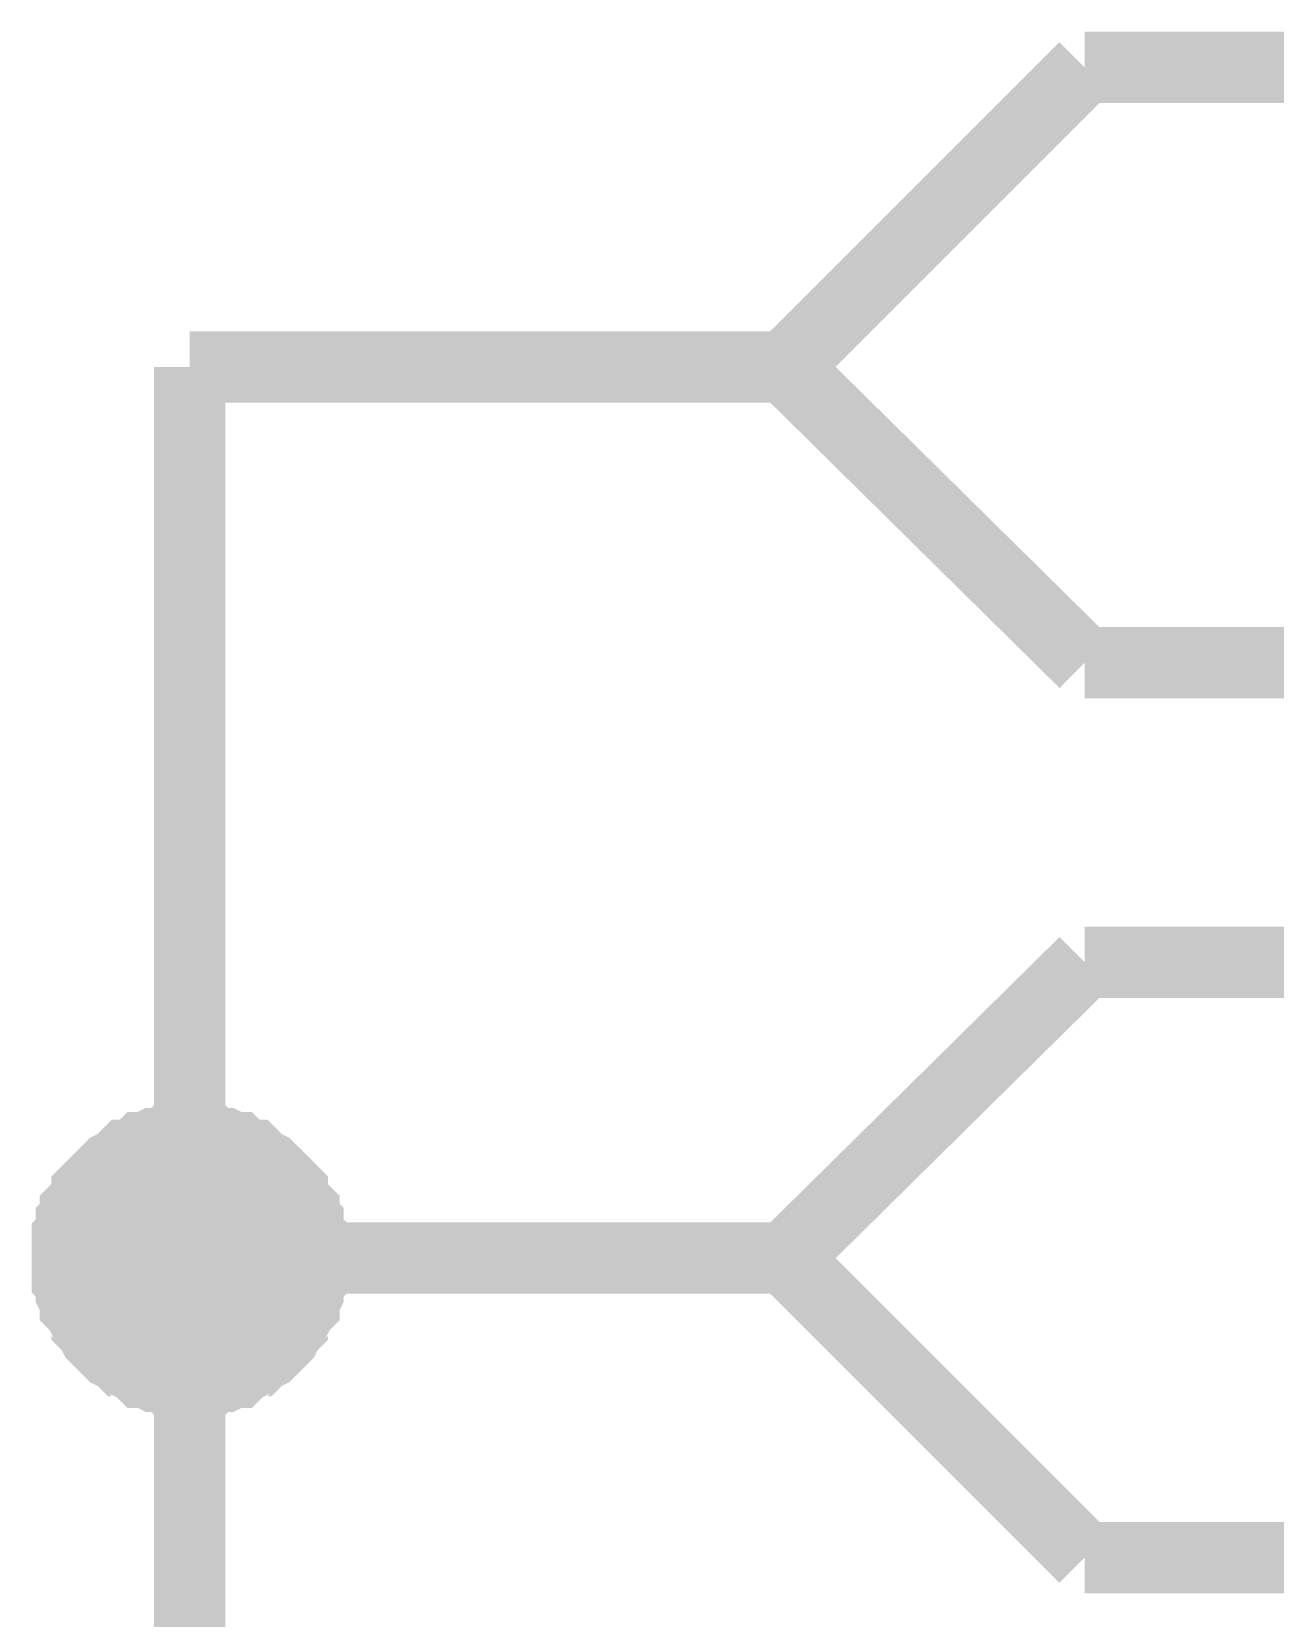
# Model space of a CAD drawing. Header units: millimetres. Extents: x 0 to 420, y 0 to 297.
# Drawn here: x 83.15 to 88.37, y 132.23 to 138.9 of the extents above; entities that cross this region are included whole.
import ezdxf

# ---------------------------------------------------------------- set-up
doc = ezdxf.new("R2010")
doc.units = ezdxf.units.MM
doc.layers.add('Sheet', color=255, linetype='Continuous')

msp = doc.modelspace()

# ---------------------------------------------------------------- linework, layer by layer
at = {"layer": 'Sheet'}
for points, const_width in [([(86.3138, 137.4883), (87.5717, 138.7468)], 0.2997), ([(87.5717, 138.7468), (112.5473, 138.7468)], 0.2997), ([(86.3138, 137.4883), (83.8146, 137.4883)], 0.2997), ([(83.8146, 137.4883), (83.8146, 133.746), (83.8146, 129.9872), (83.8146, 126.2449), (83.8146, 122.486), (83.8146, 118.7437), (83.8146, 114.9848), (83.8146, 111.2425), (83.8146, 107.5002)], 0.2997), ([(87.5717, 136.2464), (86.3138, 137.4883)], 0.2997), ([(112.5473, 136.2464), (87.5717, 136.2464)], 0.2997), ([(86.3138, 133.746), (87.5717, 134.988)], 0.2997), ([(87.5717, 134.988), (112.5473, 134.988)], 0.2997), ([(83.3015, 133.746), (83.3015, 133.7792), (83.3015, 133.7957), (83.3015, 133.8288), (83.3181, 133.8454), (83.3181, 133.8785), (83.3181, 133.8951), (83.3346, 133.9116), (83.3346, 133.9447), (83.3512, 133.9613), (83.3677, 133.9779), (83.3843, 134.011), (83.3843, 134.0275), (83.4009, 134.0441), (83.4174, 134.0607), (83.434, 134.0772), (83.4505, 134.0938), (83.4671, 134.1103), (83.4836, 134.1269), (83.5167, 134.1435), (83.5333, 134.16), (83.5498, 134.1766), (83.5664, 134.1766), (83.5995, 134.1931), (83.616, 134.2097), (83.6326, 134.2097), (83.6657, 134.2262), (83.6822, 134.2262), (83.7153, 134.2262), (83.7319, 134.2428), (83.765, 134.2428), (83.7815, 134.2428), (83.8146, 134.2428)], 0.2997), ([(83.3015, 133.746), (83.3015, 133.7792), (83.3015, 133.7957), (83.3015, 133.8288), (83.3181, 133.8454), (83.3181, 133.8785), (83.3181, 133.8951), (83.3346, 133.9116), (83.3346, 133.9447), (83.3512, 133.9613), (83.3677, 133.9779), (83.3843, 134.011), (83.3843, 134.0275), (83.4009, 134.0441), (83.4174, 134.0607), (83.434, 134.0772), (83.4505, 134.0938), (83.4671, 134.1103), (83.4836, 134.1269), (83.5167, 134.1435), (83.5333, 134.16), (83.5498, 134.1766), (83.5664, 134.1766), (83.5995, 134.1931), (83.616, 134.2097), (83.6326, 134.2097), (83.6657, 134.2262), (83.6822, 134.2262), (83.7153, 134.2262), (83.7319, 134.2428), (83.765, 134.2428), (83.7815, 134.2428), (83.8146, 134.2428)], 0.2997), ([(83.3015, 133.746), (83.3015, 133.7792), (83.3015, 133.7957), (83.3015, 133.8288), (83.3181, 133.8454), (83.3181, 133.8785), (83.3181, 133.8951), (83.3346, 133.9116), (83.3346, 133.9447), (83.3512, 133.9613), (83.3677, 133.9779), (83.3843, 134.011), (83.3843, 134.0275), (83.4009, 134.0441), (83.4174, 134.0607), (83.434, 134.0772), (83.4505, 134.0938), (83.4671, 134.1103), (83.4836, 134.1269), (83.5167, 134.1435), (83.5333, 134.16), (83.5498, 134.1766), (83.5664, 134.1766), (83.5995, 134.1931), (83.616, 134.2097), (83.6326, 134.2097), (83.6657, 134.2262), (83.6822, 134.2262), (83.7153, 134.2262), (83.7319, 134.2428), (83.765, 134.2428), (83.7815, 134.2428), (83.8146, 134.2428)], 0.2997), ([(83.3015, 133.746), (83.3015, 133.7792), (83.3015, 133.7957), (83.3015, 133.8288), (83.3181, 133.8454), (83.3181, 133.8785), (83.3181, 133.8951), (83.3346, 133.9116), (83.3346, 133.9447), (83.3512, 133.9613), (83.3677, 133.9779), (83.3843, 134.011), (83.3843, 134.0275), (83.4009, 134.0441), (83.4174, 134.0607), (83.434, 134.0772), (83.4505, 134.0938), (83.4671, 134.1103), (83.4836, 134.1269), (83.5167, 134.1435), (83.5333, 134.16), (83.5498, 134.1766), (83.5664, 134.1766), (83.5995, 134.1931), (83.616, 134.2097), (83.6326, 134.2097), (83.6657, 134.2262), (83.6822, 134.2262), (83.7153, 134.2262), (83.7319, 134.2428), (83.765, 134.2428), (83.7815, 134.2428), (83.8146, 134.2428)], 0.2997), ([(83.3015, 133.746), (83.3015, 133.7792), (83.3015, 133.7957), (83.3015, 133.8288), (83.3181, 133.8454), (83.3181, 133.8785), (83.3181, 133.8951), (83.3346, 133.9116), (83.3346, 133.9447), (83.3512, 133.9613), (83.3677, 133.9779), (83.3843, 134.011), (83.3843, 134.0275), (83.4009, 134.0441), (83.4174, 134.0607), (83.434, 134.0772), (83.4505, 134.0938), (83.4671, 134.1103), (83.4836, 134.1269), (83.5167, 134.1435), (83.5333, 134.16), (83.5498, 134.1766), (83.5664, 134.1766), (83.5995, 134.1931), (83.616, 134.2097), (83.6326, 134.2097), (83.6657, 134.2262), (83.6822, 134.2262), (83.7153, 134.2262), (83.7319, 134.2428), (83.765, 134.2428), (83.7815, 134.2428), (83.8146, 134.2428)], 0.2997), ([(83.8146, 134.2428), (83.8146, 134.2428)], 0.2997), ([(83.8146, 134.2428), (83.8477, 134.2428), (83.8643, 134.2428), (83.8974, 134.2428), (83.9139, 134.2262), (83.947, 134.2262), (83.9636, 134.2262), (83.9967, 134.2097), (84.0132, 134.2097), (84.0298, 134.1931), (84.0629, 134.1766), (84.0794, 134.1766), (84.096, 134.16), (84.1125, 134.1435), (84.1456, 134.1269), (84.1622, 134.1103), (84.1788, 134.0938), (84.1953, 134.0772), (84.2119, 134.0607), (84.2284, 134.0441), (84.245, 134.0275), (84.245, 134.011), (84.2615, 133.9779), (84.2781, 133.9613), (84.2946, 133.9447), (84.2946, 133.9116), (84.3112, 133.8951), (84.3112, 133.8785), (84.3112, 133.8454), (84.3277, 133.8288), (84.3277, 133.7957), (84.3277, 133.7792), (84.3277, 133.746)], 0.2997), ([(83.8146, 134.2428), (83.8146, 134.2428)], 0.2997), ([(83.8146, 134.2428), (83.8477, 134.2428), (83.8643, 134.2428), (83.8974, 134.2428), (83.9139, 134.2262), (83.947, 134.2262), (83.9636, 134.2262), (83.9967, 134.2097), (84.0132, 134.2097), (84.0298, 134.1931), (84.0629, 134.1766), (84.0794, 134.1766), (84.096, 134.16), (84.1125, 134.1435), (84.1456, 134.1269), (84.1622, 134.1103), (84.1788, 134.0938), (84.1953, 134.0772), (84.2119, 134.0607), (84.2284, 134.0441), (84.245, 134.0275), (84.245, 134.011), (84.2615, 133.9779), (84.2781, 133.9613), (84.2946, 133.9447), (84.2946, 133.9116), (84.3112, 133.8951), (84.3112, 133.8785), (84.3112, 133.8454), (84.3277, 133.8288), (84.3277, 133.7957), (84.3277, 133.7792), (84.3277, 133.746)], 0.2997), ([(83.8146, 134.2428), (83.8146, 134.2428)], 0.2997), ([(83.8146, 134.2428), (83.8477, 134.2428), (83.8643, 134.2428), (83.8974, 134.2428), (83.9139, 134.2262), (83.947, 134.2262), (83.9636, 134.2262), (83.9967, 134.2097), (84.0132, 134.2097), (84.0298, 134.1931), (84.0629, 134.1766), (84.0794, 134.1766), (84.096, 134.16), (84.1125, 134.1435), (84.1456, 134.1269), (84.1622, 134.1103), (84.1788, 134.0938), (84.1953, 134.0772), (84.2119, 134.0607), (84.2284, 134.0441), (84.245, 134.0275), (84.245, 134.011), (84.2615, 133.9779), (84.2781, 133.9613), (84.2946, 133.9447), (84.2946, 133.9116), (84.3112, 133.8951), (84.3112, 133.8785), (84.3112, 133.8454), (84.3277, 133.8288), (84.3277, 133.7957), (84.3277, 133.7792), (84.3277, 133.746)], 0.2997), ([(83.8146, 134.2428), (83.8146, 134.2428)], 0.2997), ([(83.8146, 134.2428), (83.8477, 134.2428), (83.8643, 134.2428), (83.8974, 134.2428), (83.9139, 134.2262), (83.947, 134.2262), (83.9636, 134.2262), (83.9967, 134.2097), (84.0132, 134.2097), (84.0298, 134.1931), (84.0629, 134.1766), (84.0794, 134.1766), (84.096, 134.16), (84.1125, 134.1435), (84.1456, 134.1269), (84.1622, 134.1103), (84.1788, 134.0938), (84.1953, 134.0772), (84.2119, 134.0607), (84.2284, 134.0441), (84.245, 134.0275), (84.245, 134.011), (84.2615, 133.9779), (84.2781, 133.9613), (84.2946, 133.9447), (84.2946, 133.9116), (84.3112, 133.8951), (84.3112, 133.8785), (84.3112, 133.8454), (84.3277, 133.8288), (84.3277, 133.7957), (84.3277, 133.7792), (84.3277, 133.746)], 0.2997), ([(83.8146, 134.2428), (83.8146, 134.2428)], 0.2997), ([(83.8146, 134.2428), (83.8477, 134.2428), (83.8643, 134.2428), (83.8974, 134.2428), (83.9139, 134.2262), (83.947, 134.2262), (83.9636, 134.2262), (83.9967, 134.2097), (84.0132, 134.2097), (84.0298, 134.1931), (84.0629, 134.1766), (84.0794, 134.1766), (84.096, 134.16), (84.1125, 134.1435), (84.1456, 134.1269), (84.1622, 134.1103), (84.1788, 134.0938), (84.1953, 134.0772), (84.2119, 134.0607), (84.2284, 134.0441), (84.245, 134.0275), (84.245, 134.011), (84.2615, 133.9779), (84.2781, 133.9613), (84.2946, 133.9447), (84.2946, 133.9116), (84.3112, 133.8951), (84.3112, 133.8785), (84.3112, 133.8454), (84.3277, 133.8288), (84.3277, 133.7957), (84.3277, 133.7792), (84.3277, 133.746)], 0.2997), ([(83.3015, 133.746), (83.3015, 133.7792), (83.3015, 133.7957), (83.3015, 133.8288), (83.3181, 133.8454), (83.3181, 133.8785), (83.3181, 133.8951), (83.3346, 133.9116), (83.3346, 133.9447), (83.3512, 133.9613), (83.3677, 133.9779), (83.3843, 134.011), (83.3843, 134.0275), (83.4009, 134.0441), (83.4174, 134.0607), (83.434, 134.0772), (83.4505, 134.0938), (83.4671, 134.1103), (83.4836, 134.1269), (83.5167, 134.1435), (83.5333, 134.16), (83.5498, 134.1766), (83.5664, 134.1766), (83.5995, 134.1931), (83.616, 134.2097), (83.6326, 134.2097), (83.6657, 134.2262), (83.6822, 134.2262), (83.7153, 134.2262), (83.7319, 134.2428), (83.765, 134.2428), (83.7815, 134.2428), (83.8146, 134.2428)], 0.0991), ([(83.3015, 133.746), (83.3015, 133.7792), (83.3015, 133.7957), (83.3015, 133.8288), (83.3181, 133.8454), (83.3181, 133.8785), (83.3181, 133.8951), (83.3346, 133.9116), (83.3346, 133.9447), (83.3512, 133.9613), (83.3677, 133.9779), (83.3843, 134.011), (83.3843, 134.0275), (83.4009, 134.0441), (83.4174, 134.0607), (83.434, 134.0772), (83.4505, 134.0938), (83.4671, 134.1103), (83.4836, 134.1269), (83.5167, 134.1435), (83.5333, 134.16), (83.5498, 134.1766), (83.5664, 134.1766), (83.5995, 134.1931), (83.616, 134.2097), (83.6326, 134.2097), (83.6657, 134.2262), (83.6822, 134.2262), (83.7153, 134.2262), (83.7319, 134.2428), (83.765, 134.2428), (83.7815, 134.2428), (83.8146, 134.2428)], 0.0991), ([(83.3015, 133.746), (83.3015, 133.7792), (83.3015, 133.7957), (83.3015, 133.8288), (83.3181, 133.8454), (83.3181, 133.8785), (83.3181, 133.8951), (83.3346, 133.9116), (83.3346, 133.9447), (83.3512, 133.9613), (83.3677, 133.9779), (83.3843, 134.011), (83.3843, 134.0275), (83.4009, 134.0441), (83.4174, 134.0607), (83.434, 134.0772), (83.4505, 134.0938), (83.4671, 134.1103), (83.4836, 134.1269), (83.5167, 134.1435), (83.5333, 134.16), (83.5498, 134.1766), (83.5664, 134.1766), (83.5995, 134.1931), (83.616, 134.2097), (83.6326, 134.2097), (83.6657, 134.2262), (83.6822, 134.2262), (83.7153, 134.2262), (83.7319, 134.2428), (83.765, 134.2428), (83.7815, 134.2428), (83.8146, 134.2428)], 0.0991), ([(83.3015, 133.746), (83.3015, 133.7792), (83.3015, 133.7957), (83.3015, 133.8288), (83.3181, 133.8454), (83.3181, 133.8785), (83.3181, 133.8951), (83.3346, 133.9116), (83.3346, 133.9447), (83.3512, 133.9613), (83.3677, 133.9779), (83.3843, 134.011), (83.3843, 134.0275), (83.4009, 134.0441), (83.4174, 134.0607), (83.434, 134.0772), (83.4505, 134.0938), (83.4671, 134.1103), (83.4836, 134.1269), (83.5167, 134.1435), (83.5333, 134.16), (83.5498, 134.1766), (83.5664, 134.1766), (83.5995, 134.1931), (83.616, 134.2097), (83.6326, 134.2097), (83.6657, 134.2262), (83.6822, 134.2262), (83.7153, 134.2262), (83.7319, 134.2428), (83.765, 134.2428), (83.7815, 134.2428), (83.8146, 134.2428)], 0.0991), ([(83.3015, 133.746), (83.3015, 133.7792), (83.3015, 133.7957), (83.3015, 133.8288), (83.3181, 133.8454), (83.3181, 133.8785), (83.3181, 133.8951), (83.3346, 133.9116), (83.3346, 133.9447), (83.3512, 133.9613), (83.3677, 133.9779), (83.3843, 134.011), (83.3843, 134.0275), (83.4009, 134.0441), (83.4174, 134.0607), (83.434, 134.0772), (83.4505, 134.0938), (83.4671, 134.1103), (83.4836, 134.1269), (83.5167, 134.1435), (83.5333, 134.16), (83.5498, 134.1766), (83.5664, 134.1766), (83.5995, 134.1931), (83.616, 134.2097), (83.6326, 134.2097), (83.6657, 134.2262), (83.6822, 134.2262), (83.7153, 134.2262), (83.7319, 134.2428), (83.765, 134.2428), (83.7815, 134.2428), (83.8146, 134.2428)], 0.0991), ([(83.8146, 134.2428), (83.8146, 134.2428)], 0.0991), ([(83.8146, 134.2428), (83.8477, 134.2428), (83.8643, 134.2428), (83.8974, 134.2428), (83.9139, 134.2262), (83.947, 134.2262), (83.9636, 134.2262), (83.9967, 134.2097), (84.0132, 134.2097), (84.0298, 134.1931), (84.0629, 134.1766), (84.0794, 134.1766), (84.096, 134.16), (84.1125, 134.1435), (84.1456, 134.1269), (84.1622, 134.1103), (84.1788, 134.0938), (84.1953, 134.0772), (84.2119, 134.0607), (84.2284, 134.0441), (84.245, 134.0275), (84.245, 134.011), (84.2615, 133.9779), (84.2781, 133.9613), (84.2946, 133.9447), (84.2946, 133.9116), (84.3112, 133.8951), (84.3112, 133.8785), (84.3112, 133.8454), (84.3277, 133.8288), (84.3277, 133.7957), (84.3277, 133.7792), (84.3277, 133.746)], 0.0991), ([(83.8146, 134.2428), (83.8146, 134.2428)], 0.0991), ([(83.8146, 134.2428), (83.8477, 134.2428), (83.8643, 134.2428), (83.8974, 134.2428), (83.9139, 134.2262), (83.947, 134.2262), (83.9636, 134.2262), (83.9967, 134.2097), (84.0132, 134.2097), (84.0298, 134.1931), (84.0629, 134.1766), (84.0794, 134.1766), (84.096, 134.16), (84.1125, 134.1435), (84.1456, 134.1269), (84.1622, 134.1103), (84.1788, 134.0938), (84.1953, 134.0772), (84.2119, 134.0607), (84.2284, 134.0441), (84.245, 134.0275), (84.245, 134.011), (84.2615, 133.9779), (84.2781, 133.9613), (84.2946, 133.9447), (84.2946, 133.9116), (84.3112, 133.8951), (84.3112, 133.8785), (84.3112, 133.8454), (84.3277, 133.8288), (84.3277, 133.7957), (84.3277, 133.7792), (84.3277, 133.746)], 0.0991), ([(83.8146, 134.2428), (83.8146, 134.2428)], 0.0991), ([(83.8146, 134.2428), (83.8477, 134.2428), (83.8643, 134.2428), (83.8974, 134.2428), (83.9139, 134.2262), (83.947, 134.2262), (83.9636, 134.2262), (83.9967, 134.2097), (84.0132, 134.2097), (84.0298, 134.1931), (84.0629, 134.1766), (84.0794, 134.1766), (84.096, 134.16), (84.1125, 134.1435), (84.1456, 134.1269), (84.1622, 134.1103), (84.1788, 134.0938), (84.1953, 134.0772), (84.2119, 134.0607), (84.2284, 134.0441), (84.245, 134.0275), (84.245, 134.011), (84.2615, 133.9779), (84.2781, 133.9613), (84.2946, 133.9447), (84.2946, 133.9116), (84.3112, 133.8951), (84.3112, 133.8785), (84.3112, 133.8454), (84.3277, 133.8288), (84.3277, 133.7957), (84.3277, 133.7792), (84.3277, 133.746)], 0.0991), ([(83.8146, 134.2428), (83.8146, 134.2428)], 0.0991), ([(83.8146, 134.2428), (83.8477, 134.2428), (83.8643, 134.2428), (83.8974, 134.2428), (83.9139, 134.2262), (83.947, 134.2262), (83.9636, 134.2262), (83.9967, 134.2097), (84.0132, 134.2097), (84.0298, 134.1931), (84.0629, 134.1766), (84.0794, 134.1766), (84.096, 134.16), (84.1125, 134.1435), (84.1456, 134.1269), (84.1622, 134.1103), (84.1788, 134.0938), (84.1953, 134.0772), (84.2119, 134.0607), (84.2284, 134.0441), (84.245, 134.0275), (84.245, 134.011), (84.2615, 133.9779), (84.2781, 133.9613), (84.2946, 133.9447), (84.2946, 133.9116), (84.3112, 133.8951), (84.3112, 133.8785), (84.3112, 133.8454), (84.3277, 133.8288), (84.3277, 133.7957), (84.3277, 133.7792), (84.3277, 133.746)], 0.0991), ([(83.8146, 134.2428), (83.8146, 134.2428)], 0.0991), ([(83.8146, 134.2428), (83.8477, 134.2428), (83.8643, 134.2428), (83.8974, 134.2428), (83.9139, 134.2262), (83.947, 134.2262), (83.9636, 134.2262), (83.9967, 134.2097), (84.0132, 134.2097), (84.0298, 134.1931), (84.0629, 134.1766), (84.0794, 134.1766), (84.096, 134.16), (84.1125, 134.1435), (84.1456, 134.1269), (84.1622, 134.1103), (84.1788, 134.0938), (84.1953, 134.0772), (84.2119, 134.0607), (84.2284, 134.0441), (84.245, 134.0275), (84.245, 134.011), (84.2615, 133.9779), (84.2781, 133.9613), (84.2946, 133.9447), (84.2946, 133.9116), (84.3112, 133.8951), (84.3112, 133.8785), (84.3112, 133.8454), (84.3277, 133.8288), (84.3277, 133.7957), (84.3277, 133.7792), (84.3277, 133.746)], 0.0991), ([(83.8146, 133.2327), (83.7815, 133.2327), (83.765, 133.2327), (83.7319, 133.2327), (83.7153, 133.2493), (83.6822, 133.2493), (83.6657, 133.2493), (83.6326, 133.2658), (83.616, 133.2658), (83.5995, 133.2824), (83.5664, 133.299), (83.5498, 133.3155), (83.5333, 133.3155), (83.5167, 133.3321), (83.4836, 133.3486), (83.4671, 133.3652), (83.4505, 133.3817), (83.434, 133.3983), (83.4174, 133.4149), (83.4009, 133.448), (83.3843, 133.4645), (83.3843, 133.4811), (83.3677, 133.4977), (83.3512, 133.5308), (83.3346, 133.5473), (83.3346, 133.5639), (83.3181, 133.597), (83.3181, 133.6136), (83.3181, 133.6467), (83.3015, 133.6632), (83.3015, 133.6964), (83.3015, 133.7129), (83.3015, 133.746)], 0.2997), ([(83.3015, 133.746), (83.3015, 133.746)], 0.2997), ([(83.8146, 133.2327), (83.7815, 133.2327), (83.765, 133.2327), (83.7319, 133.2327), (83.7153, 133.2493), (83.6822, 133.2493), (83.6657, 133.2493), (83.6326, 133.2658), (83.616, 133.2658), (83.5995, 133.2824), (83.5664, 133.299), (83.5498, 133.3155), (83.5333, 133.3155), (83.5167, 133.3321), (83.4836, 133.3486), (83.4671, 133.3652), (83.4505, 133.3817), (83.434, 133.3983), (83.4174, 133.4149), (83.4009, 133.448), (83.3843, 133.4645), (83.3843, 133.4811), (83.3677, 133.4977), (83.3512, 133.5308), (83.3346, 133.5473), (83.3346, 133.5639), (83.3181, 133.597), (83.3181, 133.6136), (83.3181, 133.6467), (83.3015, 133.6632), (83.3015, 133.6964), (83.3015, 133.7129), (83.3015, 133.746)], 0.2997), ([(83.3015, 133.746), (83.3015, 133.746)], 0.2997), ([(83.8146, 133.2327), (83.7815, 133.2327), (83.765, 133.2327), (83.7319, 133.2327), (83.7153, 133.2493), (83.6822, 133.2493), (83.6657, 133.2493), (83.6326, 133.2658), (83.616, 133.2658), (83.5995, 133.2824), (83.5664, 133.299), (83.5498, 133.3155), (83.5333, 133.3155), (83.5167, 133.3321), (83.4836, 133.3486), (83.4671, 133.3652), (83.4505, 133.3817), (83.434, 133.3983), (83.4174, 133.4149), (83.4009, 133.448), (83.3843, 133.4645), (83.3843, 133.4811), (83.3677, 133.4977), (83.3512, 133.5308), (83.3346, 133.5473), (83.3346, 133.5639), (83.3181, 133.597), (83.3181, 133.6136), (83.3181, 133.6467), (83.3015, 133.6632), (83.3015, 133.6964), (83.3015, 133.7129), (83.3015, 133.746)], 0.2997), ([(83.3015, 133.746), (83.3015, 133.746)], 0.2997), ([(83.8146, 133.2327), (83.7815, 133.2327), (83.765, 133.2327), (83.7319, 133.2327), (83.7153, 133.2493), (83.6822, 133.2493), (83.6657, 133.2493), (83.6326, 133.2658), (83.616, 133.2658), (83.5995, 133.2824), (83.5664, 133.299), (83.5498, 133.3155), (83.5333, 133.3155), (83.5167, 133.3321), (83.4836, 133.3486), (83.4671, 133.3652), (83.4505, 133.3817), (83.434, 133.3983), (83.4174, 133.4149), (83.4009, 133.448), (83.3843, 133.4645), (83.3843, 133.4811), (83.3677, 133.4977), (83.3512, 133.5308), (83.3346, 133.5473), (83.3346, 133.5639), (83.3181, 133.597), (83.3181, 133.6136), (83.3181, 133.6467), (83.3015, 133.6632), (83.3015, 133.6964), (83.3015, 133.7129), (83.3015, 133.746)], 0.2997), ([(83.3015, 133.746), (83.3015, 133.746)], 0.2997), ([(83.8146, 133.2327), (83.7815, 133.2327), (83.765, 133.2327), (83.7319, 133.2327), (83.7153, 133.2493), (83.6822, 133.2493), (83.6657, 133.2493), (83.6326, 133.2658), (83.616, 133.2658), (83.5995, 133.2824), (83.5664, 133.299), (83.5498, 133.3155), (83.5333, 133.3155), (83.5167, 133.3321), (83.4836, 133.3486), (83.4671, 133.3652), (83.4505, 133.3817), (83.434, 133.3983), (83.4174, 133.4149), (83.4009, 133.448), (83.3843, 133.4645), (83.3843, 133.4811), (83.3677, 133.4977), (83.3512, 133.5308), (83.3346, 133.5473), (83.3346, 133.5639), (83.3181, 133.597), (83.3181, 133.6136), (83.3181, 133.6467), (83.3015, 133.6632), (83.3015, 133.6964), (83.3015, 133.7129), (83.3015, 133.746)], 0.2997), ([(83.3015, 133.746), (83.3015, 133.746)], 0.2997), ([(84.3277, 133.746), (84.3277, 133.7129), (84.3277, 133.6964), (84.3277, 133.6632), (84.3112, 133.6467), (84.3112, 133.6136), (84.3112, 133.597), (84.2946, 133.5639), (84.2946, 133.5473), (84.2781, 133.5308), (84.2615, 133.4977), (84.245, 133.4811), (84.245, 133.4645), (84.2284, 133.448), (84.2119, 133.4149), (84.1953, 133.3983), (84.1788, 133.3817), (84.1622, 133.3652), (84.1456, 133.3486), (84.1125, 133.3321), (84.096, 133.3155), (84.0794, 133.3155), (84.0629, 133.299), (84.0298, 133.2824), (84.0132, 133.2658), (83.9967, 133.2658), (83.9636, 133.2493), (83.947, 133.2493), (83.9139, 133.2493), (83.8974, 133.2327), (83.8643, 133.2327), (83.8477, 133.2327), (83.8146, 133.2327)], 0.2997), ([(86.3138, 133.746), (83.8146, 133.746)], 0.2997), ([(84.3277, 133.746), (84.3277, 133.7129), (84.3277, 133.6964), (84.3277, 133.6632), (84.3112, 133.6467), (84.3112, 133.6136), (84.3112, 133.597), (84.2946, 133.5639), (84.2946, 133.5473), (84.2781, 133.5308), (84.2615, 133.4977), (84.245, 133.4811), (84.245, 133.4645), (84.2284, 133.448), (84.2119, 133.4149), (84.1953, 133.3983), (84.1788, 133.3817), (84.1622, 133.3652), (84.1456, 133.3486), (84.1125, 133.3321), (84.096, 133.3155), (84.0794, 133.3155), (84.0629, 133.299), (84.0298, 133.2824), (84.0132, 133.2658), (83.9967, 133.2658), (83.9636, 133.2493), (83.947, 133.2493), (83.9139, 133.2493), (83.8974, 133.2327), (83.8643, 133.2327), (83.8477, 133.2327), (83.8146, 133.2327)], 0.2997), ([(84.3277, 133.746), (84.3277, 133.7129), (84.3277, 133.6964), (84.3277, 133.6632), (84.3112, 133.6467), (84.3112, 133.6136), (84.3112, 133.597), (84.2946, 133.5639), (84.2946, 133.5473), (84.2781, 133.5308), (84.2615, 133.4977), (84.245, 133.4811), (84.245, 133.4645), (84.2284, 133.448), (84.2119, 133.4149), (84.1953, 133.3983), (84.1788, 133.3817), (84.1622, 133.3652), (84.1456, 133.3486), (84.1125, 133.3321), (84.096, 133.3155), (84.0794, 133.3155), (84.0629, 133.299), (84.0298, 133.2824), (84.0132, 133.2658), (83.9967, 133.2658), (83.9636, 133.2493), (83.947, 133.2493), (83.9139, 133.2493), (83.8974, 133.2327), (83.8643, 133.2327), (83.8477, 133.2327), (83.8146, 133.2327)], 0.2997), ([(84.3277, 133.746), (84.3277, 133.7129), (84.3277, 133.6964), (84.3277, 133.6632), (84.3112, 133.6467), (84.3112, 133.6136), (84.3112, 133.597), (84.2946, 133.5639), (84.2946, 133.5473), (84.2781, 133.5308), (84.2615, 133.4977), (84.245, 133.4811), (84.245, 133.4645), (84.2284, 133.448), (84.2119, 133.4149), (84.1953, 133.3983), (84.1788, 133.3817), (84.1622, 133.3652), (84.1456, 133.3486), (84.1125, 133.3321), (84.096, 133.3155), (84.0794, 133.3155), (84.0629, 133.299), (84.0298, 133.2824), (84.0132, 133.2658), (83.9967, 133.2658), (83.9636, 133.2493), (83.947, 133.2493), (83.9139, 133.2493), (83.8974, 133.2327), (83.8643, 133.2327), (83.8477, 133.2327), (83.8146, 133.2327)], 0.2997), ([(84.3277, 133.746), (84.3277, 133.7129), (84.3277, 133.6964), (84.3277, 133.6632), (84.3112, 133.6467), (84.3112, 133.6136), (84.3112, 133.597), (84.2946, 133.5639), (84.2946, 133.5473), (84.2781, 133.5308), (84.2615, 133.4977), (84.245, 133.4811), (84.245, 133.4645), (84.2284, 133.448), (84.2119, 133.4149), (84.1953, 133.3983), (84.1788, 133.3817), (84.1622, 133.3652), (84.1456, 133.3486), (84.1125, 133.3321), (84.096, 133.3155), (84.0794, 133.3155), (84.0629, 133.299), (84.0298, 133.2824), (84.0132, 133.2658), (83.9967, 133.2658), (83.9636, 133.2493), (83.947, 133.2493), (83.9139, 133.2493), (83.8974, 133.2327), (83.8643, 133.2327), (83.8477, 133.2327), (83.8146, 133.2327)], 0.2997), ([(84.3277, 133.746), (84.3277, 133.746), (84.3277, 133.746), (84.3277, 133.746), (84.3277, 133.746), (84.3277, 133.746), (84.3277, 133.746), (84.3277, 133.746), (84.3277, 133.746), (84.3277, 133.746), (84.3277, 133.746), (84.3277, 133.746), (84.3277, 133.746), (84.3277, 133.746), (84.3277, 133.746), (84.3277, 133.746), (84.3277, 133.746), (84.3277, 133.746), (84.3277, 133.746), (84.3277, 133.746), (84.3277, 133.746), (84.3277, 133.746), (84.3277, 133.746), (84.3277, 133.746), (84.3277, 133.746), (84.3277, 133.746), (84.3277, 133.746), (84.3277, 133.746), (84.3277, 133.746), (84.3277, 133.746), (84.3277, 133.746), (84.3277, 133.746), (84.3277, 133.746)], 0.2997), ([(84.3277, 133.746), (84.3277, 133.746)], 0.2997), ([(84.3277, 133.746), (84.3277, 133.746), (84.3277, 133.746), (84.3277, 133.746), (84.3277, 133.746), (84.3277, 133.746), (84.3277, 133.746), (84.3277, 133.746), (84.3277, 133.746), (84.3277, 133.746), (84.3277, 133.746), (84.3277, 133.746), (84.3277, 133.746), (84.3277, 133.746), (84.3277, 133.746), (84.3277, 133.746), (84.3277, 133.746), (84.3277, 133.746), (84.3277, 133.746), (84.3277, 133.746), (84.3277, 133.746), (84.3277, 133.746), (84.3277, 133.746), (84.3277, 133.746), (84.3277, 133.746), (84.3277, 133.746), (84.3277, 133.746), (84.3277, 133.746), (84.3277, 133.746), (84.3277, 133.746), (84.3277, 133.746), (84.3277, 133.746), (84.3277, 133.746)], 0.2997), ([(84.3277, 133.746), (84.3277, 133.746)], 0.2997), ([(84.3277, 133.746), (84.3277, 133.746), (84.3277, 133.746), (84.3277, 133.746), (84.3277, 133.746), (84.3277, 133.746), (84.3277, 133.746), (84.3277, 133.746), (84.3277, 133.746), (84.3277, 133.746), (84.3277, 133.746), (84.3277, 133.746), (84.3277, 133.746), (84.3277, 133.746), (84.3277, 133.746), (84.3277, 133.746), (84.3277, 133.746), (84.3277, 133.746), (84.3277, 133.746), (84.3277, 133.746), (84.3277, 133.746), (84.3277, 133.746), (84.3277, 133.746), (84.3277, 133.746), (84.3277, 133.746), (84.3277, 133.746), (84.3277, 133.746), (84.3277, 133.746), (84.3277, 133.746), (84.3277, 133.746), (84.3277, 133.746), (84.3277, 133.746), (84.3277, 133.746)], 0.2997), ([(84.3277, 133.746), (84.3277, 133.746)], 0.2997), ([(84.3277, 133.746), (84.3277, 133.746), (84.3277, 133.746), (84.3277, 133.746), (84.3277, 133.746), (84.3277, 133.746), (84.3277, 133.746), (84.3277, 133.746), (84.3277, 133.746), (84.3277, 133.746), (84.3277, 133.746), (84.3277, 133.746), (84.3277, 133.746), (84.3277, 133.746), (84.3277, 133.746), (84.3277, 133.746), (84.3277, 133.746), (84.3277, 133.746), (84.3277, 133.746), (84.3277, 133.746), (84.3277, 133.746), (84.3277, 133.746), (84.3277, 133.746), (84.3277, 133.746), (84.3277, 133.746), (84.3277, 133.746), (84.3277, 133.746), (84.3277, 133.746), (84.3277, 133.746), (84.3277, 133.746), (84.3277, 133.746), (84.3277, 133.746), (84.3277, 133.746)], 0.2997), ([(84.3277, 133.746), (84.3277, 133.746)], 0.2997), ([(84.3277, 133.746), (84.3277, 133.746), (84.3277, 133.746), (84.3277, 133.746), (84.3277, 133.746), (84.3277, 133.746), (84.3277, 133.746), (84.3277, 133.746), (84.3277, 133.746), (84.3277, 133.746), (84.3277, 133.746), (84.3277, 133.746), (84.3277, 133.746), (84.3277, 133.746), (84.3277, 133.746), (84.3277, 133.746), (84.3277, 133.746), (84.3277, 133.746), (84.3277, 133.746), (84.3277, 133.746), (84.3277, 133.746), (84.3277, 133.746), (84.3277, 133.746), (84.3277, 133.746), (84.3277, 133.746), (84.3277, 133.746), (84.3277, 133.746), (84.3277, 133.746), (84.3277, 133.746), (84.3277, 133.746), (84.3277, 133.746), (84.3277, 133.746), (84.3277, 133.746)], 0.2997), ([(84.3277, 133.746), (84.3277, 133.746)], 0.2997), ([(87.5717, 132.4876), (86.3138, 133.746)], 0.2997), ([(83.8146, 133.2327), (83.7815, 133.2327), (83.765, 133.2327), (83.7319, 133.2327), (83.7153, 133.2493), (83.6822, 133.2493), (83.6657, 133.2493), (83.6326, 133.2658), (83.616, 133.2658), (83.5995, 133.2824), (83.5664, 133.299), (83.5498, 133.3155), (83.5333, 133.3155), (83.5167, 133.3321), (83.4836, 133.3486), (83.4671, 133.3652), (83.4505, 133.3817), (83.434, 133.3983), (83.4174, 133.4149), (83.4009, 133.448), (83.3843, 133.4645), (83.3843, 133.4811), (83.3677, 133.4977), (83.3512, 133.5308), (83.3346, 133.5473), (83.3346, 133.5639), (83.3181, 133.597), (83.3181, 133.6136), (83.3181, 133.6467), (83.3015, 133.6632), (83.3015, 133.6964), (83.3015, 133.7129), (83.3015, 133.746)], 0.0991), ([(83.3015, 133.746), (83.3015, 133.746)], 0.0991), ([(83.8146, 133.2327), (83.7815, 133.2327), (83.765, 133.2327), (83.7319, 133.2327), (83.7153, 133.2493), (83.6822, 133.2493), (83.6657, 133.2493), (83.6326, 133.2658), (83.616, 133.2658), (83.5995, 133.2824), (83.5664, 133.299), (83.5498, 133.3155), (83.5333, 133.3155), (83.5167, 133.3321), (83.4836, 133.3486), (83.4671, 133.3652), (83.4505, 133.3817), (83.434, 133.3983), (83.4174, 133.4149), (83.4009, 133.448), (83.3843, 133.4645), (83.3843, 133.4811), (83.3677, 133.4977), (83.3512, 133.5308), (83.3346, 133.5473), (83.3346, 133.5639), (83.3181, 133.597), (83.3181, 133.6136), (83.3181, 133.6467), (83.3015, 133.6632), (83.3015, 133.6964), (83.3015, 133.7129), (83.3015, 133.746)], 0.0991), ([(83.3015, 133.746), (83.3015, 133.746)], 0.0991), ([(83.8146, 133.2327), (83.7815, 133.2327), (83.765, 133.2327), (83.7319, 133.2327), (83.7153, 133.2493), (83.6822, 133.2493), (83.6657, 133.2493), (83.6326, 133.2658), (83.616, 133.2658), (83.5995, 133.2824), (83.5664, 133.299), (83.5498, 133.3155), (83.5333, 133.3155), (83.5167, 133.3321), (83.4836, 133.3486), (83.4671, 133.3652), (83.4505, 133.3817), (83.434, 133.3983), (83.4174, 133.4149), (83.4009, 133.448), (83.3843, 133.4645), (83.3843, 133.4811), (83.3677, 133.4977), (83.3512, 133.5308), (83.3346, 133.5473), (83.3346, 133.5639), (83.3181, 133.597), (83.3181, 133.6136), (83.3181, 133.6467), (83.3015, 133.6632), (83.3015, 133.6964), (83.3015, 133.7129), (83.3015, 133.746)], 0.0991), ([(83.3015, 133.746), (83.3015, 133.746)], 0.0991), ([(83.8146, 133.2327), (83.7815, 133.2327), (83.765, 133.2327), (83.7319, 133.2327), (83.7153, 133.2493), (83.6822, 133.2493), (83.6657, 133.2493), (83.6326, 133.2658), (83.616, 133.2658), (83.5995, 133.2824), (83.5664, 133.299), (83.5498, 133.3155), (83.5333, 133.3155), (83.5167, 133.3321), (83.4836, 133.3486), (83.4671, 133.3652), (83.4505, 133.3817), (83.434, 133.3983), (83.4174, 133.4149), (83.4009, 133.448), (83.3843, 133.4645), (83.3843, 133.4811), (83.3677, 133.4977), (83.3512, 133.5308), (83.3346, 133.5473), (83.3346, 133.5639), (83.3181, 133.597), (83.3181, 133.6136), (83.3181, 133.6467), (83.3015, 133.6632), (83.3015, 133.6964), (83.3015, 133.7129), (83.3015, 133.746)], 0.0991), ([(83.3015, 133.746), (83.3015, 133.746)], 0.0991), ([(83.8146, 133.2327), (83.7815, 133.2327), (83.765, 133.2327), (83.7319, 133.2327), (83.7153, 133.2493), (83.6822, 133.2493), (83.6657, 133.2493), (83.6326, 133.2658), (83.616, 133.2658), (83.5995, 133.2824), (83.5664, 133.299), (83.5498, 133.3155), (83.5333, 133.3155), (83.5167, 133.3321), (83.4836, 133.3486), (83.4671, 133.3652), (83.4505, 133.3817), (83.434, 133.3983), (83.4174, 133.4149), (83.4009, 133.448), (83.3843, 133.4645), (83.3843, 133.4811), (83.3677, 133.4977), (83.3512, 133.5308), (83.3346, 133.5473), (83.3346, 133.5639), (83.3181, 133.597), (83.3181, 133.6136), (83.3181, 133.6467), (83.3015, 133.6632), (83.3015, 133.6964), (83.3015, 133.7129), (83.3015, 133.746)], 0.0991), ([(83.3015, 133.746), (83.3015, 133.746)], 0.0991), ([(84.3277, 133.746), (84.3277, 133.7129), (84.3277, 133.6964), (84.3277, 133.6632), (84.3112, 133.6467), (84.3112, 133.6136), (84.3112, 133.597), (84.2946, 133.5639), (84.2946, 133.5473), (84.2781, 133.5308), (84.2615, 133.4977), (84.245, 133.4811), (84.245, 133.4645), (84.2284, 133.448), (84.2119, 133.4149), (84.1953, 133.3983), (84.1788, 133.3817), (84.1622, 133.3652), (84.1456, 133.3486), (84.1125, 133.3321), (84.096, 133.3155), (84.0794, 133.3155), (84.0629, 133.299), (84.0298, 133.2824), (84.0132, 133.2658), (83.9967, 133.2658), (83.9636, 133.2493), (83.947, 133.2493), (83.9139, 133.2493), (83.8974, 133.2327), (83.8643, 133.2327), (83.8477, 133.2327), (83.8146, 133.2327)], 0.0991), ([(84.3277, 133.746), (84.3277, 133.7129), (84.3277, 133.6964), (84.3277, 133.6632), (84.3112, 133.6467), (84.3112, 133.6136), (84.3112, 133.597), (84.2946, 133.5639), (84.2946, 133.5473), (84.2781, 133.5308), (84.2615, 133.4977), (84.245, 133.4811), (84.245, 133.4645), (84.2284, 133.448), (84.2119, 133.4149), (84.1953, 133.3983), (84.1788, 133.3817), (84.1622, 133.3652), (84.1456, 133.3486), (84.1125, 133.3321), (84.096, 133.3155), (84.0794, 133.3155), (84.0629, 133.299), (84.0298, 133.2824), (84.0132, 133.2658), (83.9967, 133.2658), (83.9636, 133.2493), (83.947, 133.2493), (83.9139, 133.2493), (83.8974, 133.2327), (83.8643, 133.2327), (83.8477, 133.2327), (83.8146, 133.2327)], 0.0991), ([(84.3277, 133.746), (84.3277, 133.7129), (84.3277, 133.6964), (84.3277, 133.6632), (84.3112, 133.6467), (84.3112, 133.6136), (84.3112, 133.597), (84.2946, 133.5639), (84.2946, 133.5473), (84.2781, 133.5308), (84.2615, 133.4977), (84.245, 133.4811), (84.245, 133.4645), (84.2284, 133.448), (84.2119, 133.4149), (84.1953, 133.3983), (84.1788, 133.3817), (84.1622, 133.3652), (84.1456, 133.3486), (84.1125, 133.3321), (84.096, 133.3155), (84.0794, 133.3155), (84.0629, 133.299), (84.0298, 133.2824), (84.0132, 133.2658), (83.9967, 133.2658), (83.9636, 133.2493), (83.947, 133.2493), (83.9139, 133.2493), (83.8974, 133.2327), (83.8643, 133.2327), (83.8477, 133.2327), (83.8146, 133.2327)], 0.0991), ([(84.3277, 133.746), (84.3277, 133.7129), (84.3277, 133.6964), (84.3277, 133.6632), (84.3112, 133.6467), (84.3112, 133.6136), (84.3112, 133.597), (84.2946, 133.5639), (84.2946, 133.5473), (84.2781, 133.5308), (84.2615, 133.4977), (84.245, 133.4811), (84.245, 133.4645), (84.2284, 133.448), (84.2119, 133.4149), (84.1953, 133.3983), (84.1788, 133.3817), (84.1622, 133.3652), (84.1456, 133.3486), (84.1125, 133.3321), (84.096, 133.3155), (84.0794, 133.3155), (84.0629, 133.299), (84.0298, 133.2824), (84.0132, 133.2658), (83.9967, 133.2658), (83.9636, 133.2493), (83.947, 133.2493), (83.9139, 133.2493), (83.8974, 133.2327), (83.8643, 133.2327), (83.8477, 133.2327), (83.8146, 133.2327)], 0.0991), ([(84.3277, 133.746), (84.3277, 133.7129), (84.3277, 133.6964), (84.3277, 133.6632), (84.3112, 133.6467), (84.3112, 133.6136), (84.3112, 133.597), (84.2946, 133.5639), (84.2946, 133.5473), (84.2781, 133.5308), (84.2615, 133.4977), (84.245, 133.4811), (84.245, 133.4645), (84.2284, 133.448), (84.2119, 133.4149), (84.1953, 133.3983), (84.1788, 133.3817), (84.1622, 133.3652), (84.1456, 133.3486), (84.1125, 133.3321), (84.096, 133.3155), (84.0794, 133.3155), (84.0629, 133.299), (84.0298, 133.2824), (84.0132, 133.2658), (83.9967, 133.2658), (83.9636, 133.2493), (83.947, 133.2493), (83.9139, 133.2493), (83.8974, 133.2327), (83.8643, 133.2327), (83.8477, 133.2327), (83.8146, 133.2327)], 0.0991), ([(84.3277, 133.746), (84.3277, 133.746), (84.3277, 133.746), (84.3277, 133.746), (84.3277, 133.746), (84.3277, 133.746), (84.3277, 133.746), (84.3277, 133.746), (84.3277, 133.746), (84.3277, 133.746), (84.3277, 133.746), (84.3277, 133.746), (84.3277, 133.746), (84.3277, 133.746), (84.3277, 133.746), (84.3277, 133.746), (84.3277, 133.746), (84.3277, 133.746), (84.3277, 133.746), (84.3277, 133.746), (84.3277, 133.746), (84.3277, 133.746), (84.3277, 133.746), (84.3277, 133.746), (84.3277, 133.746), (84.3277, 133.746), (84.3277, 133.746), (84.3277, 133.746), (84.3277, 133.746), (84.3277, 133.746), (84.3277, 133.746), (84.3277, 133.746), (84.3277, 133.746)], 0.0991), ([(84.3277, 133.746), (84.3277, 133.746)], 0.0991), ([(84.3277, 133.746), (84.3277, 133.746), (84.3277, 133.746), (84.3277, 133.746), (84.3277, 133.746), (84.3277, 133.746), (84.3277, 133.746), (84.3277, 133.746), (84.3277, 133.746), (84.3277, 133.746), (84.3277, 133.746), (84.3277, 133.746), (84.3277, 133.746), (84.3277, 133.746), (84.3277, 133.746), (84.3277, 133.746), (84.3277, 133.746), (84.3277, 133.746), (84.3277, 133.746), (84.3277, 133.746), (84.3277, 133.746), (84.3277, 133.746), (84.3277, 133.746), (84.3277, 133.746), (84.3277, 133.746), (84.3277, 133.746), (84.3277, 133.746), (84.3277, 133.746), (84.3277, 133.746), (84.3277, 133.746), (84.3277, 133.746), (84.3277, 133.746), (84.3277, 133.746)], 0.0991), ([(84.3277, 133.746), (84.3277, 133.746)], 0.0991), ([(84.3277, 133.746), (84.3277, 133.746), (84.3277, 133.746), (84.3277, 133.746), (84.3277, 133.746), (84.3277, 133.746), (84.3277, 133.746), (84.3277, 133.746), (84.3277, 133.746), (84.3277, 133.746), (84.3277, 133.746), (84.3277, 133.746), (84.3277, 133.746), (84.3277, 133.746), (84.3277, 133.746), (84.3277, 133.746), (84.3277, 133.746), (84.3277, 133.746), (84.3277, 133.746), (84.3277, 133.746), (84.3277, 133.746), (84.3277, 133.746), (84.3277, 133.746), (84.3277, 133.746), (84.3277, 133.746), (84.3277, 133.746), (84.3277, 133.746), (84.3277, 133.746), (84.3277, 133.746), (84.3277, 133.746), (84.3277, 133.746), (84.3277, 133.746), (84.3277, 133.746)], 0.0991), ([(84.3277, 133.746), (84.3277, 133.746)], 0.0991), ([(84.3277, 133.746), (84.3277, 133.746), (84.3277, 133.746), (84.3277, 133.746), (84.3277, 133.746), (84.3277, 133.746), (84.3277, 133.746), (84.3277, 133.746), (84.3277, 133.746), (84.3277, 133.746), (84.3277, 133.746), (84.3277, 133.746), (84.3277, 133.746), (84.3277, 133.746), (84.3277, 133.746), (84.3277, 133.746), (84.3277, 133.746), (84.3277, 133.746), (84.3277, 133.746), (84.3277, 133.746), (84.3277, 133.746), (84.3277, 133.746), (84.3277, 133.746), (84.3277, 133.746), (84.3277, 133.746), (84.3277, 133.746), (84.3277, 133.746), (84.3277, 133.746), (84.3277, 133.746), (84.3277, 133.746), (84.3277, 133.746), (84.3277, 133.746), (84.3277, 133.746)], 0.0991), ([(84.3277, 133.746), (84.3277, 133.746)], 0.0991), ([(84.3277, 133.746), (84.3277, 133.746), (84.3277, 133.746), (84.3277, 133.746), (84.3277, 133.746), (84.3277, 133.746), (84.3277, 133.746), (84.3277, 133.746), (84.3277, 133.746), (84.3277, 133.746), (84.3277, 133.746), (84.3277, 133.746), (84.3277, 133.746), (84.3277, 133.746), (84.3277, 133.746), (84.3277, 133.746), (84.3277, 133.746), (84.3277, 133.746), (84.3277, 133.746), (84.3277, 133.746), (84.3277, 133.746), (84.3277, 133.746), (84.3277, 133.746), (84.3277, 133.746), (84.3277, 133.746), (84.3277, 133.746), (84.3277, 133.746), (84.3277, 133.746), (84.3277, 133.746), (84.3277, 133.746), (84.3277, 133.746), (84.3277, 133.746), (84.3277, 133.746)], 0.0991), ([(84.3277, 133.746), (84.3277, 133.746)], 0.0991), ([(112.5473, 132.4876), (87.5717, 132.4876)], 0.2997)]:
    msp.add_lwpolyline(points, dxfattribs=dict(at, const_width=const_width))
at = {"layer": 'Sheet', "const_width": 0.508}
msp.add_lwpolyline([(83.496, 133.75, 1), (84.004, 133.75, 1)], format="xyb", close=True, dxfattribs=at)

doc.saveas('drawing.dxf')
